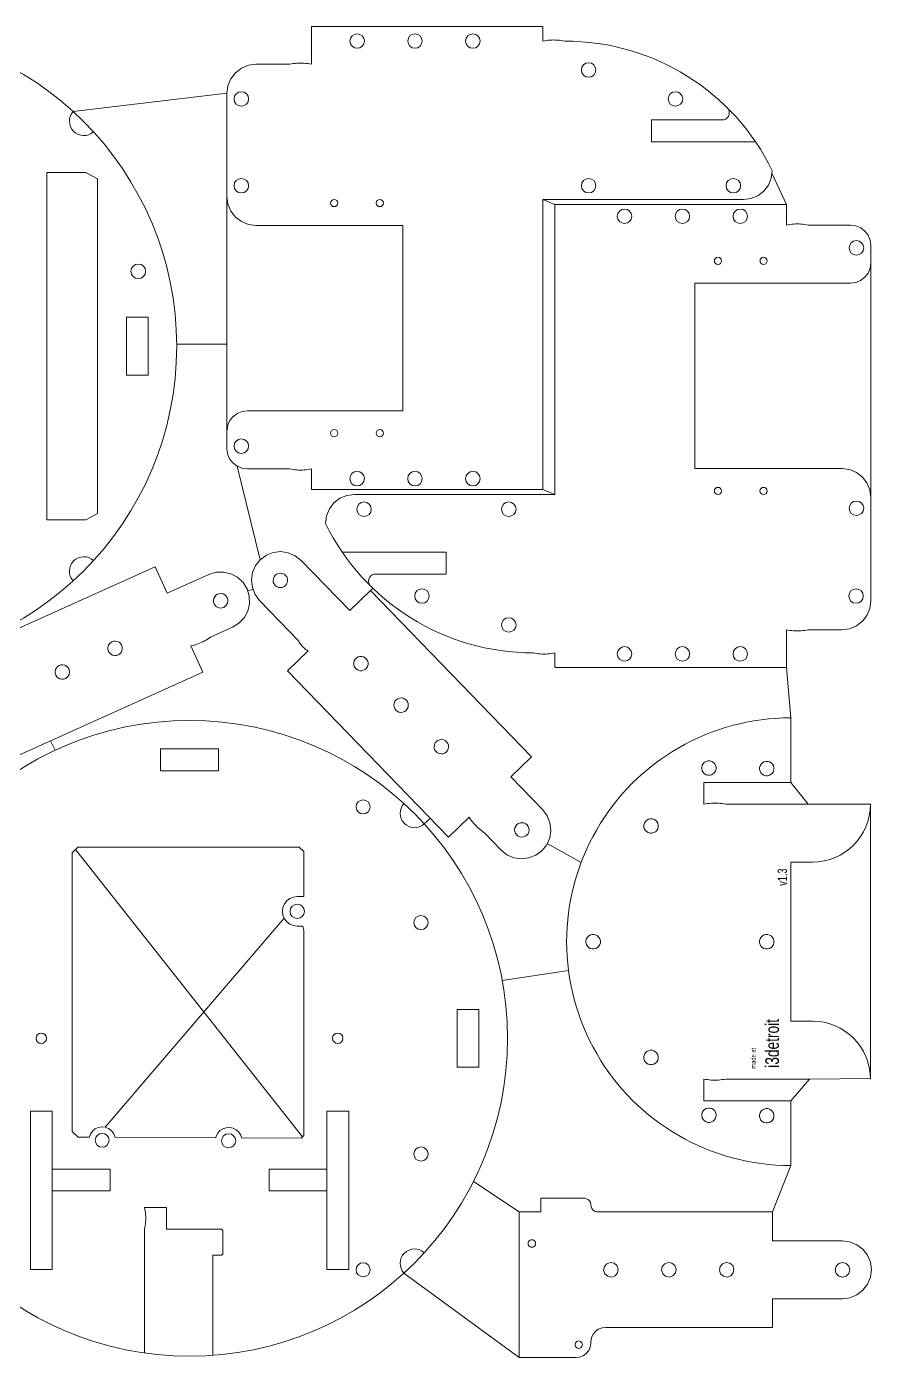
# Model space of a CAD drawing. Header units: millimetres. Extents: x 0 to 292, y 0 to 292.
# Drawn here: x 106.8 to 292.1, y 0 to 292.1 of the extents above; entities that cross this region are included whole.
import ezdxf

# ---------------------------------------------------------------- set-up
doc = ezdxf.new("R2010")
doc.units = ezdxf.units.MM
for name, color, linetype, lineweight in [('cutlines', 7, 'CONTINUOUS', 0), ('labels', 7, 'CONTINUOUS', 0), ('meddetails', 2, 'CONTINUOUS', 0), ('outlines', 3, 'CONTINUOUS', 0), ('smallholes', 7, 'CONTINUOUS', 0)]:
    doc.layers.add(name, color=color, linetype=linetype, lineweight=lineweight)
doc.styles.get("Standard").update_dxf_attribs({"font": 'txt', "width": 0.75})

msp = doc.modelspace()

# ---------------------------------------------------------------- linework, layer by layer
at = {"layer": 'cutlines'}
for p, q in [((150.7, 277.46), (116.96, 273.44)), ((270.29, 259.88), (273.45, 253.02)), ((220.03, 254.09), (222.65, 253.02)), ((139.68, 222.39), (150.7, 222.39)), ((152.93, 195.58), (158.02, 175.06)), ((220.03, 190.46), (222.65, 189.4)), ((156.46, 168.54), (155.24, 168.22)), ((182.23, 168.31), (182.71, 168.8)), ((273.45, 151.42), (274.41, 140.35)), ((113.01, 133.25), (112, 135.34)), ((194.01, 117.07), (195.3, 118.29)), ((117.46, 111.45), (167.27, 48.42)), ((228.43, 108.63), (220.99, 112.79)), ((163.28, 96.38), (123.99, 50.49)), ((211.1, 82.68), (225.65, 84.88)), ((112.35, 41.33), (112.35, 36.56)), ((172.65, 41.36), (172.65, 36.56)), ((274.41, 42.12), (270.38, 31.93)), ((214.81, 31.93), (204.77, 38.57)), ((214.81, 0), (189.55, 18.51))]:
    msp.add_line(p, q, dxfattribs=at)
at = {"layer": 'meddetails'}
for p, q in [((260.14, 271.78), (259.76, 271.62)), ((260.47, 272.03), (260.14, 271.78)), ((260.47, 274.28), (260.51, 274.22)), ((260.72, 272.36), (260.47, 272.03)), ((260.51, 274.22), (260.56, 274.18)), ((260.56, 274.18), (260.72, 273.95)), ((260.72, 273.95), (260.88, 273.56)), ((260.88, 272.74), (260.72, 272.36)), ((260.88, 273.56), (260.93, 273.15)), ((260.93, 273.15), (260.88, 272.74)), ((243.86, 271.57), (243.86, 266.79)), ((259.35, 271.57), (243.86, 271.57)), ((259.76, 271.62), (259.35, 271.57)), ((243.86, 266.79), (266.7, 266.79)), ((119.75, 260.02), (111.19, 260.02)), ((111.19, 260.02), (111.19, 183.82)), ((119.75, 260.02), (122.29, 258.62)), ((122.29, 185.23), (122.29, 258.62)), ((150.7, 254.76), (150.92, 253.12)), ((150.92, 253.12), (151.55, 251.59)), ((151.55, 251.59), (152.56, 250.27)), ((152.56, 250.27), (153.88, 249.26)), ((153.88, 249.26), (155.41, 248.63)), ((155.41, 248.63), (157.05, 248.41)), ((189.3, 248.41), (157.05, 248.41)), ((189.3, 207.76), (189.3, 248.41)), ((291.83, 239.05), (291.89, 239.53)), ((291.89, 239.53), (291.98, 240.21)), ((289.74, 236.33), (290.67, 237.04)), ((290.67, 237.04), (291.38, 237.97)), ((291.38, 237.97), (291.83, 239.05)), ((253.38, 235.73), (253.38, 195.07)), ((287.5, 235.73), (253.38, 235.73)), ((287.5, 235.73), (288.66, 235.88)), ((288.66, 235.88), (289.74, 236.33)), ((133.41, 228.27), (128.64, 228.27)), ((128.64, 228.27), (128.64, 215.57)), ((133.41, 215.57), (133.41, 228.27)), ((128.64, 215.57), (133.41, 215.57)), ((154.02, 207.61), (152.94, 207.16)), ((155.18, 207.76), (154.02, 207.61)), ((155.18, 207.76), (189.3, 207.76)), ((151.3, 205.52), (150.85, 204.44)), ((152.01, 206.45), (151.3, 205.52)), ((152.94, 207.16), (152.01, 206.45)), ((150.79, 203.96), (150.7, 203.28)), ((150.7, 203.28), (150.7, 199.44)), ((150.85, 204.44), (150.79, 203.96)), ((253.38, 195.07), (285.63, 195.07)), ((287.27, 194.86), (285.63, 195.07)), ((288.8, 194.22), (287.27, 194.86)), ((290.12, 193.21), (288.8, 194.22)), ((291.13, 191.9), (290.12, 193.21)), ((291.76, 190.37), (291.13, 191.9)), ((291.98, 188.72), (291.76, 190.37)), ((119.75, 183.82), (122.29, 185.23)), ((111.19, 183.82), (119.75, 183.82)), ((198.82, 176.7), (175.98, 176.7)), ((198.82, 171.92), (198.82, 176.7)), ((181.75, 170.33), (181.8, 170.74)), ((181.8, 169.92), (181.75, 170.33)), ((181.8, 170.74), (181.96, 171.13)), ((181.96, 169.54), (181.8, 169.92)), ((181.96, 171.13), (182.21, 171.46)), ((182.21, 171.46), (182.54, 171.71)), ((182.54, 171.71), (182.92, 171.87)), ((182.92, 171.87), (183.33, 171.92)), ((183.33, 171.92), (198.82, 171.92)), ((148.85, 133.53), (136.15, 133.53)), ((136.15, 133.53), (136.15, 128.75)), ((148.85, 128.75), (148.85, 133.53)), ((136.15, 128.75), (148.85, 128.75)), ((255.36, 121.39), (255.36, 126.16)), ((255.36, 126.16), (274.41, 126.16)), ((255.36, 121.39), (255.76, 121.47)), ((255.76, 121.47), (256.15, 121.53)), ((256.15, 121.53), (256.55, 121.58)), ((256.55, 121.58), (256.95, 121.61)), ((256.95, 121.61), (257.35, 121.64)), ((257.35, 121.64), (257.75, 121.64)), ((257.75, 121.64), (258.15, 121.64)), ((258.15, 121.64), (258.55, 121.61)), ((258.55, 121.61), (258.95, 121.58)), ((258.95, 121.58), (259.35, 121.53)), ((259.35, 121.53), (259.74, 121.47)), ((259.74, 121.47), (260.14, 121.39)), ((278.24, 121.39), (260.14, 121.39)), ((116.77, 110.75), (118.02, 112.01)), ((166.58, 112.01), (118.02, 112.01)), ((166.58, 112.01), (167.57, 111.01)), ((167.55, 101.12), (167.57, 111.01)), ((116.77, 110.75), (116.77, 49.57)), ((274.41, 108.69), (274.41, 73.79)), ((274.41, 108.69), (279.19, 108.69)), ((163, 98.73), (163.33, 99.51)), ((163.33, 99.51), (163.84, 100.18)), ((163.84, 100.18), (164.51, 100.69)), ((164.51, 100.69), (165.29, 101.01)), ((165.29, 101.01), (166.13, 101.12)), ((166.13, 101.12), (167.55, 101.12)), ((162.89, 97.89), (163, 98.73)), ((163, 97.05), (162.89, 97.89)), ((163.33, 96.27), (163, 97.05)), ((163.84, 95.61), (163.33, 96.27)), ((164.51, 95.09), (163.84, 95.61)), ((165.29, 94.77), (164.51, 95.09)), ((166.13, 94.66), (165.29, 94.77)), ((167.33, 94.66), (166.13, 94.66)), ((167.33, 94.66), (167.57, 93.62)), ((167.57, 48.72), (167.57, 93.62)), ((201.22, 76.37), (201.22, 63.67)), ((206, 76.37), (201.22, 76.37)), ((206, 63.67), (206, 76.37)), ((274.41, 73.79), (279.19, 73.79)), ((201.22, 63.67), (206, 63.67)), ((255.36, 61.09), (255.36, 56.31)), ((255.36, 61.09), (255.76, 61.01)), ((255.76, 61.01), (256.15, 60.95)), ((256.15, 60.95), (256.55, 60.9)), ((256.55, 60.9), (256.95, 60.86)), ((256.95, 60.86), (257.35, 60.84)), ((257.35, 60.84), (257.75, 60.84)), ((257.75, 60.84), (258.15, 60.84)), ((258.15, 60.84), (258.55, 60.86)), ((258.55, 60.86), (258.95, 60.9)), ((258.95, 60.9), (259.35, 60.95)), ((259.35, 60.95), (259.74, 61.01)), ((259.74, 61.01), (260.14, 61.09)), ((260.14, 61.09), (278.53, 61.09)), ((274.41, 56.31), (255.36, 56.31)), ((107.57, 54.02), (107.57, 19.25)), ((112.35, 54.02), (107.57, 54.02)), ((112.35, 41.33), (112.35, 54.02)), ((172.65, 41.33), (172.65, 54.02)), ((172.65, 54.02), (177.42, 54.02)), ((177.42, 54.02), (177.42, 19.25)), ((121.19, 49.64), (121.78, 50.13)), ((121.78, 50.13), (122.48, 50.44)), ((122.48, 50.44), (123.23, 50.57)), ((123.23, 50.57), (123.99, 50.49)), ((123.99, 50.49), (124.71, 50.22)), ((124.71, 50.22), (125.33, 49.77)), ((125.33, 49.77), (125.82, 49.18)), ((149.18, 49.76), (148.67, 49.2)), ((149.82, 50.18), (149.18, 49.76)), ((150.55, 50.41), (149.82, 50.18)), ((151.31, 50.45), (150.55, 50.41)), ((152.06, 50.3), (151.31, 50.45)), ((152.73, 49.95), (152.06, 50.3)), ((153.3, 49.44), (152.73, 49.95)), ((118.03, 48.3), (116.77, 49.57)), ((120.47, 48.3), (118.03, 48.3)), ((120.47, 48.3), (120.74, 49.02)), ((120.74, 49.02), (121.19, 49.64)), ((125.82, 49.18), (126.13, 48.48)), ((126.13, 48.48), (126.17, 48.28)), ((148.25, 48.17), (126.17, 48.28)), ((148.33, 48.52), (148.25, 48.17)), ((148.67, 49.2), (148.33, 48.52)), ((153.72, 48.8), (153.3, 49.44)), ((153.93, 48.15), (153.72, 48.8)), ((166.96, 48.1), (153.93, 48.15)), ((167.57, 48.72), (166.96, 48.1)), ((112.35, 41.33), (125.05, 41.33)), ((125.05, 41.33), (125.05, 36.56)), ((172.65, 41.33), (159.95, 41.33)), ((159.95, 41.33), (159.95, 36.56)), ((125.05, 36.56), (112.35, 36.56)), ((112.35, 19.25), (112.35, 36.56)), ((159.95, 36.56), (172.65, 36.56)), ((172.65, 19.25), (172.65, 36.56)), ((137.42, 32.89), (132.64, 32.89)), ((132.72, 32.49), (132.64, 32.89)), ((132.78, 32.1), (132.72, 32.49)), ((137.42, 28.11), (137.42, 32.89)), ((132.83, 31.7), (132.78, 32.1)), ((132.78, 28.9), (132.83, 29.3)), ((132.87, 31.3), (132.83, 31.7)), ((132.83, 29.3), (132.87, 29.7)), ((132.89, 30.9), (132.87, 31.3)), ((132.87, 29.7), (132.89, 30.1)), ((132.89, 30.5), (132.89, 30.9)), ((132.89, 30.1), (132.89, 30.5)), ((132.64, 28.11), (132.72, 28.51)), ((132.64, 28.11), (132.64, 0.96)), ((132.72, 28.51), (132.78, 28.9)), ((137.42, 28.11), (149.54, 28.11)), ((149.79, 27.86), (149.54, 28.11)), ((149.79, 27.86), (149.79, 22.67)), ((147.58, 22.42), (149.54, 22.42)), ((147.58, 22.42), (147.58, 0.42)), ((149.54, 22.42), (149.79, 22.67)), ((107.57, 19.25), (112.35, 19.25)), ((177.42, 19.25), (172.65, 19.25))]:
    msp.add_line(p, q, dxfattribs=at)
for centre, radius, start, end in [((119.29, 271.31), 3.16, 137.5013, 312.5029), ((119.29, 172.55), 3.16, 47.4971, 222.5029), ((191.87, 119.4), 3.16, 137.4971, 312.5029), ((279.19, 121.39), 12.7, 270, 0), ((279.19, 61.09), 12.7, 0, 90), ((191.87, 20.64), 3.16, 47.4971, 222.5029)]:
    msp.add_arc(centre, radius, start, end, dxfattribs=at)
at = {"layer": 'outlines', "color": 3}
for p, q in [((169.23, 292.06), (220.03, 292.06)), ((169.23, 283.81), (169.23, 292.06)), ((220.03, 288.88), (220.03, 292.06)), ((220.43, 288.95), (220.03, 288.88)), ((220.82, 289.02), (220.43, 288.95)), ((221.22, 289.07), (220.82, 289.02)), ((221.62, 289.1), (221.22, 289.07)), ((222.02, 289.12), (221.62, 289.1)), ((222.42, 289.13), (222.02, 289.12)), ((222.82, 289.12), (222.42, 289.13)), ((223.22, 289.1), (222.82, 289.12)), ((223.62, 289.07), (223.22, 289.1)), ((224.02, 289.02), (223.62, 289.07)), ((224.41, 288.95), (224.02, 289.02)), ((224.81, 288.88), (224.41, 288.95)), ((153.88, 282.96), (155.41, 283.59)), ((155.41, 283.59), (157.05, 283.81)), ((164.46, 283.81), (157.05, 283.81)), ((164.85, 283.89), (164.46, 283.81)), ((165.25, 283.95), (164.85, 283.89)), ((165.64, 284), (165.25, 283.95)), ((166.04, 284.03), (165.64, 284)), ((166.44, 284.05), (166.04, 284.03)), ((166.84, 284.06), (166.44, 284.05)), ((167.25, 284.05), (166.84, 284.06)), ((167.65, 284.03), (167.25, 284.05)), ((168.04, 284), (167.65, 284.03)), ((168.44, 283.95), (168.04, 284)), ((168.84, 283.89), (168.44, 283.95)), ((169.23, 283.81), (168.84, 283.89)), ((150.92, 279.1), (151.55, 280.63)), ((151.55, 280.63), (152.56, 281.95)), ((152.56, 281.95), (153.88, 282.96)), ((150.7, 277.46), (150.92, 279.1)), ((150.7, 254.76), (150.7, 277.46)), ((270.36, 260.44), (270.29, 259.88)), ((269.51, 257.26), (268.5, 255.95)), ((270.14, 258.8), (269.51, 257.26)), ((270.29, 259.88), (270.14, 258.8)), ((265.65, 254.31), (264.01, 254.09)), ((267.18, 254.94), (265.65, 254.31)), ((268.5, 255.95), (267.18, 254.94)), ((220.03, 254.09), (220.03, 190.46)), ((264.01, 254.09), (220.03, 254.09)), ((222.65, 253.02), (273.45, 253.02)), ((222.65, 189.4), (222.65, 253.02)), ((273.45, 248.5), (273.84, 248.58)), ((273.84, 248.58), (274.24, 248.64)), ((274.24, 248.64), (274.64, 248.69)), ((274.64, 248.69), (275.03, 248.73)), ((275.03, 248.73), (275.43, 248.75)), ((275.43, 248.75), (275.84, 248.76)), ((275.84, 248.76), (276.24, 248.75)), ((276.24, 248.75), (276.64, 248.73)), ((276.64, 248.73), (277.04, 248.69)), ((277.04, 248.69), (277.43, 248.64)), ((277.43, 248.64), (277.83, 248.58)), ((277.83, 248.58), (278.22, 248.5)), ((288.68, 248.35), (287.52, 248.5)), ((289.75, 247.9), (288.68, 248.35)), ((290.67, 247.2), (289.75, 247.9)), ((291.38, 246.27), (290.67, 247.2)), ((291.83, 245.2), (291.38, 246.27)), ((291.98, 244.05), (291.83, 245.2)), ((291.98, 240.21), (291.98, 244.05)), ((150.7, 199.44), (150.85, 198.29)), ((150.85, 198.29), (151.3, 197.21)), ((151.3, 197.21), (152.01, 196.29)), ((152.01, 196.29), (152.93, 195.58)), ((152.93, 195.58), (154, 195.14)), ((154, 195.14), (155.16, 194.99)), ((164.46, 194.99), (155.16, 194.99)), ((164.85, 194.91), (164.46, 194.99)), ((165.25, 194.84), (164.85, 194.91)), ((165.64, 194.8), (165.25, 194.84)), ((166.04, 194.76), (165.64, 194.8)), ((166.44, 194.74), (166.04, 194.76)), ((166.84, 194.73), (166.44, 194.74)), ((167.25, 194.74), (166.84, 194.73)), ((167.65, 194.76), (167.25, 194.74)), ((168.04, 194.8), (167.65, 194.76)), ((168.44, 194.84), (168.04, 194.8)), ((168.84, 194.91), (168.44, 194.84)), ((169.23, 194.99), (168.84, 194.91)), ((169.23, 194.99), (169.23, 190.46)), ((220.03, 190.46), (169.23, 190.46)), ((173.17, 186.22), (174.18, 187.54)), ((174.18, 187.54), (175.5, 188.55)), ((175.5, 188.55), (177.03, 189.18)), ((177.03, 189.18), (178.67, 189.4)), ((178.67, 189.4), (222.65, 189.4)), ((291.98, 188.72), (291.98, 166.03)), ((172.39, 183.61), (172.54, 184.69)), ((172.54, 184.69), (173.17, 186.22)), ((172.32, 183.05), (172.39, 183.61)), ((158.02, 175.06), (159.35, 176.04)), ((159.35, 176.04), (160.88, 176.65)), ((160.88, 176.65), (162.52, 176.84)), ((162.52, 176.84), (164.16, 176.6)), ((164.16, 176.6), (165.67, 175.94)), ((165.67, 175.94), (166.96, 174.92)), ((88.63, 152.68), (134.96, 173.51)), ((134.96, 173.51), (137.57, 167.72)), ((149.96, 172.36), (148.31, 172.31)), ((151.58, 171.98), (149.96, 172.36)), ((156.34, 172.25), (157, 173.77)), ((157, 173.77), (158.02, 175.06)), ((166.96, 174.92), (177.67, 163.89)), ((137.57, 167.72), (146.72, 171.84)), ((148.31, 172.31), (146.72, 171.84)), ((153.04, 171.2), (151.58, 171.98)), ((154.24, 170.06), (153.04, 171.2)), ((155.11, 168.65), (154.24, 170.06)), ((156.1, 170.62), (156.34, 172.25)), ((156.29, 168.98), (156.1, 170.62)), ((155.59, 167.06), (155.11, 168.65)), ((155.64, 165.4), (155.59, 167.06)), ((156.89, 167.45), (156.29, 168.98)), ((157.88, 166.12), (156.89, 167.45)), ((182.23, 168.31), (177.67, 163.89)), ((217.56, 131.81), (182.23, 168.31)), ((154.47, 162.33), (155.26, 163.79)), ((155.26, 163.79), (155.64, 165.4)), ((157.88, 166.12), (166.46, 157.22)), ((291.76, 164.38), (291.13, 162.85)), ((291.98, 166.03), (291.76, 164.38)), ((151.93, 160.25), (153.34, 161.13)), ((153.34, 161.13), (154.47, 162.33)), ((290.12, 161.54), (288.8, 160.53)), ((291.13, 162.85), (290.12, 161.54)), ((146.81, 157.86), (146.47, 157.64)), ((147.13, 158.09), (146.81, 157.86)), ((151.93, 160.25), (147.13, 158.09)), ((273.45, 159.68), (273.45, 151.42)), ((273.45, 159.68), (273.84, 159.6)), ((273.84, 159.6), (274.24, 159.54)), ((274.24, 159.54), (274.64, 159.49)), ((274.64, 159.49), (275.03, 159.45)), ((275.03, 159.45), (275.43, 159.43)), ((275.43, 159.43), (275.84, 159.42)), ((275.84, 159.42), (276.24, 159.43)), ((276.24, 159.43), (276.64, 159.45)), ((276.64, 159.45), (277.04, 159.49)), ((277.04, 159.49), (277.43, 159.54)), ((277.43, 159.54), (277.83, 159.6)), ((277.83, 159.6), (278.22, 159.68)), ((278.22, 159.68), (285.63, 159.68)), ((287.27, 159.89), (285.63, 159.68)), ((288.8, 160.53), (287.27, 159.89)), ((143.17, 156.23), (142.78, 156.14)), ((142.78, 156.14), (145.38, 150.35)), ((143.55, 156.33), (143.17, 156.23)), ((143.94, 156.45), (143.55, 156.33)), ((144.32, 156.58), (143.94, 156.45)), ((144.69, 156.73), (144.32, 156.58)), ((145.06, 156.88), (144.69, 156.73)), ((145.42, 157.05), (145.06, 156.88)), ((145.78, 157.24), (145.42, 157.05)), ((146.13, 157.43), (145.78, 157.24)), ((146.47, 157.64), (146.13, 157.43)), ((168.54, 155.06), (163.98, 150.64)), ((166.58, 156.99), (166.46, 157.22)), ((166.7, 156.77), (166.58, 156.99)), ((166.84, 156.55), (166.7, 156.77)), ((166.99, 156.35), (166.84, 156.55)), ((167.15, 156.15), (166.99, 156.35)), ((167.32, 155.96), (167.15, 156.15)), ((167.5, 155.78), (167.32, 155.96)), ((167.69, 155.62), (167.5, 155.78)), ((167.9, 155.46), (167.69, 155.62)), ((168.1, 155.31), (167.9, 155.46)), ((168.32, 155.18), (168.1, 155.31)), ((168.54, 155.06), (168.32, 155.18)), ((217.87, 154.61), (218.27, 154.53)), ((218.27, 154.53), (218.66, 154.47)), ((218.66, 154.47), (219.06, 154.42)), ((219.06, 154.42), (219.46, 154.38)), ((219.46, 154.38), (219.86, 154.36)), ((219.86, 154.36), (220.26, 154.36)), ((220.26, 154.36), (220.66, 154.36)), ((220.66, 154.36), (221.06, 154.38)), ((221.06, 154.38), (221.46, 154.42)), ((221.46, 154.42), (221.86, 154.47)), ((221.86, 154.47), (222.25, 154.53)), ((222.25, 154.53), (222.65, 154.61)), ((222.65, 154.61), (222.65, 151.42)), ((145.38, 150.35), (99.05, 129.51)), ((163.98, 150.64), (199.31, 114.14)), ((273.45, 151.42), (222.65, 151.42)), ((274.41, 126.16), (274.41, 140.35)), ((213, 127.39), (217.56, 131.81)), ((219.98, 120.18), (213, 127.39)), ((274.41, 126.16), (278.24, 121.39)), ((219.98, 120.18), (220.97, 118.85)), ((278.24, 121.39), (291.89, 121.39)), ((199.31, 114.14), (203.88, 118.56)), ((203.88, 118.56), (204.09, 118.22)), ((204.09, 118.22), (204.32, 117.89)), ((204.32, 117.89), (204.56, 117.57)), ((204.56, 117.57), (204.82, 117.26)), ((204.82, 117.26), (205.08, 116.96)), ((205.08, 116.96), (205.35, 116.67)), ((220.97, 118.85), (221.58, 117.31)), ((221.58, 117.31), (221.77, 115.66)), ((205.35, 116.67), (205.64, 116.38)), ((205.64, 116.38), (205.93, 116.11)), ((205.93, 116.11), (206.23, 115.85)), ((206.23, 115.85), (206.55, 115.6)), ((206.55, 115.6), (206.87, 115.36)), ((206.87, 115.36), (207.2, 115.13)), ((207.2, 115.13), (210.85, 111.35)), ((221.52, 114.02), (220.86, 112.5)), ((221.77, 115.66), (221.52, 114.02)), ((212.15, 110.32), (210.85, 111.35)), ((219.83, 111.2), (218.5, 110.22)), ((220.86, 112.5), (219.83, 111.2)), ((213.67, 109.66), (212.15, 110.32)), ((215.31, 109.42), (213.67, 109.66)), ((216.96, 109.61), (215.31, 109.42)), ((218.5, 110.22), (216.96, 109.61)), ((274.41, 56.31), (278.53, 61.09)), ((274.41, 56.31), (274.41, 42.12)), ((219.58, 34.92), (229.25, 34.91)), ((219.58, 31.93), (219.58, 34.92)), ((229.63, 34.81), (229.25, 34.91)), ((229.97, 34.61), (229.63, 34.81)), ((230.25, 34.33), (229.97, 34.61)), ((230.44, 34), (230.25, 34.33)), ((230.54, 33.62), (230.44, 34)), ((230.54, 33.62), (230.61, 33.04)), ((230.61, 33.04), (230.76, 32.68)), ((230.76, 32.68), (230.99, 32.37)), ((230.99, 32.37), (231.3, 32.13)), ((231.3, 32.13), (231.48, 32.04)), ((214.81, 0), (214.81, 31.93)), ((214.81, 31.93), (219.58, 31.93)), ((231.48, 32.04), (231.86, 31.94)), ((231.86, 31.94), (270.38, 31.93)), ((270.38, 25.58), (270.38, 31.93)), ((285.75, 25.58), (270.38, 25.58)), ((287.39, 25.36), (285.75, 25.58)), ((288.93, 24.73), (287.39, 25.36)), ((290.24, 23.72), (288.93, 24.73)), ((291.25, 22.4), (290.24, 23.72)), ((291.88, 20.87), (291.25, 22.4)), ((292.1, 19.23), (291.88, 20.87)), ((291.25, 16.05), (291.88, 17.58)), ((291.88, 17.58), (292.1, 19.23)), ((288.93, 13.73), (290.24, 14.74)), ((290.24, 14.74), (291.25, 16.05)), ((270.38, 6.53), (270.38, 12.88)), ((285.75, 12.88), (270.38, 12.88)), ((285.75, 12.88), (287.39, 13.09)), ((287.39, 13.09), (288.93, 13.73)), ((231.57, 5.7), (232.24, 6.18)), ((232.24, 6.18), (233.02, 6.47)), ((233.02, 6.47), (233.84, 6.55)), ((233.84, 6.55), (270.38, 6.53)), ((230.56, 3.05), (230.42, 2.24)), ((230.56, 3.49), (230.69, 4.3)), ((230.56, 3.05), (230.56, 3.49)), ((230.69, 4.3), (231.04, 5.06)), ((231.04, 5.06), (231.57, 5.7)), ((228.09, 0.07), (227.27, 0)), ((228.87, 0.36), (228.09, 0.07)), ((229.55, 0.84), (228.87, 0.36)), ((230.07, 1.48), (229.55, 0.84)), ((230.42, 2.24), (230.07, 1.48)), ((214.81, 0), (227.27, 0))]:
    msp.add_line(p, q, dxfattribs=at)
at = {"layer": 'outlines'}
for p, q in [((150.7, 254.76), (150.7, 199.44)), ((273.45, 253.02), (273.45, 248.5)), ((278.22, 248.5), (287.52, 248.5)), ((291.98, 188.72), (291.98, 240.21)), ((291.89, 61.09), (291.89, 121.39)), ((291.89, 61.17), (278.53, 61.09))]:
    msp.add_line(p, q, dxfattribs=at)
at = {"layer": 'outlines', "color": 3}
for centre in [(69.91, 221.92), (142.5, 70.02)]:
    msp.add_circle(centre, 69.77, dxfattribs=at)
at = {"layer": 'outlines'}
for centre, radius, start, end in [((224.98, 238.45), 50.42, 25.8521, 90.1983), ((217.9, 205.36), 50.75, 206.086, 269.9644)]:
    msp.add_arc(centre, radius, start, end, dxfattribs=at)
at = {"layer": 'outlines', "color": 3}
msp.add_arc((274.36, 91.23), 49.12, 89.9331, 270.0669, dxfattribs=at)
at = {"layer": 'smallholes', "color": 1}
for p, q in [((169.23, 292.06), (169.23, 292.06)), ((160.83, 170.55), (160.89, 170.96)), ((160.88, 170.14), (160.83, 170.55)), ((161.03, 169.75), (160.88, 170.14)), ((160.89, 170.96), (161.06, 171.34)), ((161.28, 169.42), (161.03, 169.75)), ((161.06, 171.34), (161.32, 171.66)), ((161.6, 169.16), (161.28, 169.42)), ((161.32, 171.66), (161.65, 171.91)), ((161.65, 171.91), (162.04, 172.06)), ((162.04, 172.06), (162.45, 172.11)), ((162.45, 172.11), (162.86, 172.04)), ((162.86, 172.04), (163.24, 171.88)), ((163.24, 171.88), (163.56, 171.62)), ((163.78, 169.7), (163.52, 169.38)), ((163.56, 171.62), (163.81, 171.29)), ((163.95, 170.08), (163.78, 169.7)), ((163.81, 171.29), (163.96, 170.9)), ((164.01, 170.49), (163.95, 170.08)), ((163.96, 170.9), (164.01, 170.49)), ((147.83, 166.58), (147.74, 166.17)), ((148.01, 166.95), (147.83, 166.58)), ((148.29, 167.25), (148.01, 166.95)), ((148.64, 167.48), (148.29, 167.25)), ((149.03, 167.61), (148.64, 167.48)), ((149.45, 167.63), (149.03, 167.61)), ((149.85, 167.54), (149.45, 167.63)), ((150.22, 167.35), (149.85, 167.54)), ((150.53, 167.07), (150.22, 167.35)), ((150.76, 166.73), (150.53, 167.07)), ((150.88, 166.33), (150.76, 166.73)), ((161.98, 168.99), (161.6, 169.16)), ((162.39, 168.93), (161.98, 168.99)), ((162.8, 168.98), (162.39, 168.93)), ((163.19, 169.13), (162.8, 168.98)), ((163.52, 169.38), (163.19, 169.13)), ((147.74, 166.17), (147.76, 165.76)), ((147.76, 165.76), (147.89, 165.36)), ((147.89, 165.36), (148.11, 165.02)), ((148.11, 165.02), (148.42, 164.74)), ((148.42, 164.74), (148.79, 164.55)), ((148.79, 164.55), (149.2, 164.46)), ((149.2, 164.46), (149.61, 164.48)), ((149.61, 164.48), (150, 164.61)), ((150, 164.61), (150.35, 164.84)), ((150.35, 164.84), (150.63, 165.14)), ((150.63, 165.14), (150.82, 165.51)), ((150.82, 165.51), (150.9, 165.92)), ((150.9, 165.92), (150.88, 166.33)), ((124.66, 156.16), (124.57, 155.75)), ((124.57, 155.75), (124.59, 155.34)), ((124.59, 155.34), (124.72, 154.95)), ((124.85, 156.53), (124.66, 156.16)), ((124.72, 154.95), (124.95, 154.6)), ((125.13, 156.84), (124.85, 156.53)), ((125.47, 157.06), (125.13, 156.84)), ((125.87, 157.19), (125.47, 157.06)), ((126.28, 157.21), (125.87, 157.19)), ((126.69, 157.12), (126.28, 157.21)), ((127.06, 156.94), (126.69, 157.12)), ((127.36, 156.66), (127.06, 156.94)), ((127.59, 156.31), (127.36, 156.66)), ((127.46, 154.73), (127.65, 155.1)), ((127.72, 155.92), (127.59, 156.31)), ((127.65, 155.1), (127.74, 155.5)), ((127.74, 155.5), (127.72, 155.92)), ((114.29, 151.98), (113.89, 151.85)), ((114.7, 152), (114.29, 151.98)), ((115.1, 151.92), (114.7, 152)), ((115.47, 151.73), (115.1, 151.92)), ((124.95, 154.6), (125.26, 154.32)), ((125.26, 154.32), (125.62, 154.13)), ((125.62, 154.13), (126.03, 154.05)), ((126.03, 154.05), (126.44, 154.07)), ((126.44, 154.07), (126.84, 154.19)), ((126.84, 154.19), (127.19, 154.42)), ((127.19, 154.42), (127.46, 154.73)), ((178.51, 152.48), (178.62, 152.88)), ((178.51, 152.07), (178.51, 152.48)), ((178.62, 151.67), (178.51, 152.07)), ((178.62, 152.88), (178.83, 153.24)), ((178.83, 153.24), (179.13, 153.53)), ((179.13, 153.53), (179.49, 153.74)), ((179.49, 153.74), (179.89, 153.84)), ((179.89, 153.84), (180.3, 153.84)), ((180.3, 153.84), (180.7, 153.73)), ((180.7, 153.73), (181.06, 153.52)), ((181.06, 153.52), (181.35, 153.23)), ((181.35, 153.23), (181.56, 152.87)), ((181.66, 152.05), (181.55, 151.65)), ((181.56, 152.87), (181.66, 152.47)), ((181.66, 152.47), (181.66, 152.05)), ((113.08, 150.95), (112.99, 150.55)), ((112.99, 150.55), (113.01, 150.13)), ((113.01, 150.13), (113.14, 149.74)), ((113.27, 151.32), (113.08, 150.95)), ((113.14, 149.74), (113.36, 149.39)), ((113.54, 151.63), (113.27, 151.32)), ((113.36, 149.39), (113.67, 149.11)), ((113.89, 151.85), (113.54, 151.63)), ((113.67, 149.11), (114.04, 148.92)), ((114.86, 148.86), (115.25, 148.99)), ((115.25, 148.99), (115.6, 149.21)), ((115.78, 151.45), (115.47, 151.73)), ((115.6, 149.21), (115.88, 149.52)), ((116.01, 151.1), (115.78, 151.45)), ((115.88, 149.52), (116.07, 149.89)), ((116.13, 150.71), (116.01, 151.1)), ((116.07, 149.89), (116.16, 150.29)), ((116.16, 150.29), (116.13, 150.71)), ((178.82, 151.31), (178.62, 151.67)), ((179.11, 151.01), (178.82, 151.31)), ((179.47, 150.8), (179.11, 151.01)), ((179.87, 150.69), (179.47, 150.8)), ((180.28, 150.69), (179.87, 150.69)), ((180.68, 150.8), (180.28, 150.69)), ((181.04, 151), (180.68, 150.8)), ((181.34, 151.29), (181.04, 151)), ((181.55, 151.65), (181.34, 151.29)), ((114.04, 148.92), (114.45, 148.84)), ((114.45, 148.84), (114.86, 148.86)), ((187.33, 143.2), (187.4, 143.61)), ((187.37, 142.79), (187.33, 143.2)), ((187.4, 143.61), (187.57, 143.99)), ((187.57, 143.99), (187.84, 144.31)), ((187.84, 144.31), (188.18, 144.55)), ((188.18, 144.55), (188.57, 144.69)), ((188.57, 144.69), (188.98, 144.73)), ((188.98, 144.73), (189.39, 144.66)), ((189.39, 144.66), (189.76, 144.49)), ((189.76, 144.49), (190.08, 144.22)), ((190.08, 144.22), (190.32, 143.88)), ((190.32, 143.88), (190.47, 143.49)), ((190.47, 143.49), (190.5, 143.08)), ((187.51, 142.4), (187.37, 142.79)), ((187.75, 142.06), (187.51, 142.4)), ((188.07, 141.8), (187.75, 142.06)), ((188.45, 141.62), (188.07, 141.8)), ((188.86, 141.56), (188.45, 141.62)), ((189.27, 141.59), (188.86, 141.56)), ((189.66, 141.74), (189.27, 141.59)), ((190, 141.98), (189.66, 141.74)), ((190.26, 142.3), (190, 141.98)), ((190.43, 142.67), (190.26, 142.3)), ((190.5, 143.08), (190.43, 142.67)), ((196.16, 134.08), (196.23, 134.48)), ((196.23, 134.48), (196.41, 134.86)), ((196.41, 134.86), (196.67, 135.18)), ((196.67, 135.18), (197.01, 135.42)), ((197.01, 135.42), (197.4, 135.56)), ((197.4, 135.56), (197.81, 135.6)), ((197.81, 135.6), (198.22, 135.53)), ((198.22, 135.53), (198.6, 135.36)), ((198.6, 135.36), (198.91, 135.1)), ((198.91, 135.1), (199.15, 134.76)), ((199.15, 134.76), (199.3, 134.37)), ((199.3, 134.37), (199.34, 133.96)), ((196.2, 133.66), (196.16, 134.08)), ((196.35, 133.27), (196.2, 133.66)), ((196.59, 132.94), (196.35, 133.27)), ((196.91, 132.67), (196.59, 132.94)), ((197.28, 132.5), (196.91, 132.67)), ((197.69, 132.43), (197.28, 132.5)), ((198.1, 132.47), (197.69, 132.43)), ((198.49, 132.61), (198.1, 132.47)), ((198.83, 132.85), (198.49, 132.61)), ((199.09, 133.17), (198.83, 132.85)), ((199.27, 133.55), (199.09, 133.17)), ((199.34, 133.96), (199.27, 133.55)), ((254.88, 129.56), (255, 129.96)), ((254.88, 129.15), (254.88, 129.56)), ((254.98, 128.74), (254.88, 129.15)), ((255.18, 128.38), (254.98, 128.74)), ((255, 129.96), (255.21, 130.31)), ((255.21, 130.31), (255.51, 130.6)), ((255.51, 130.6), (255.87, 130.81)), ((255.87, 130.81), (256.27, 130.91)), ((256.27, 130.91), (256.68, 130.9)), ((256.68, 130.9), (257.08, 130.79)), ((257.08, 130.79), (257.44, 130.58)), ((257.44, 130.58), (257.73, 130.28)), ((257.91, 128.7), (257.7, 128.35)), ((257.73, 130.28), (257.93, 129.92)), ((258.03, 129.1), (257.91, 128.7)), ((257.93, 129.92), (258.03, 129.52)), ((258.03, 129.52), (258.03, 129.1)), ((267.58, 129.46), (267.7, 129.86)), ((267.58, 129.04), (267.58, 129.46)), ((267.68, 128.64), (267.58, 129.04)), ((267.88, 128.28), (267.68, 128.64)), ((267.7, 129.86), (267.91, 130.21)), ((267.91, 130.21), (268.21, 130.5)), ((268.21, 130.5), (268.57, 130.7)), ((268.57, 130.7), (268.97, 130.81)), ((268.97, 130.81), (269.38, 130.8)), ((269.38, 130.8), (269.78, 130.69)), ((269.78, 130.69), (270.14, 130.48)), ((270.14, 130.48), (270.43, 130.18)), ((270.61, 128.6), (270.4, 128.25)), ((270.43, 130.18), (270.63, 129.82)), ((270.73, 129), (270.61, 128.6)), ((270.63, 129.82), (270.73, 129.42)), ((270.73, 129.42), (270.73, 129)), ((255.47, 128.09), (255.18, 128.38)), ((255.83, 127.87), (255.47, 128.09)), ((256.23, 127.76), (255.83, 127.87)), ((256.64, 127.76), (256.23, 127.76)), ((257.04, 127.86), (256.64, 127.76)), ((257.4, 128.06), (257.04, 127.86)), ((257.7, 128.35), (257.4, 128.06)), ((268.17, 127.98), (267.88, 128.28)), ((268.53, 127.77), (268.17, 127.98)), ((268.93, 127.66), (268.53, 127.77)), ((269.34, 127.65), (268.93, 127.66)), ((269.74, 127.76), (269.34, 127.65)), ((270.1, 127.96), (269.74, 127.76)), ((270.4, 128.25), (270.1, 127.96)), ((214.07, 116.61), (214.34, 116.93)), ((214.34, 116.93), (214.67, 117.17)), ((214.67, 117.17), (215.06, 117.31)), ((215.06, 117.31), (215.48, 117.35)), ((215.48, 117.35), (215.88, 117.28)), ((215.88, 117.28), (216.26, 117.11)), ((216.26, 117.11), (216.58, 116.84)), ((216.58, 116.84), (216.82, 116.51)), ((242.18, 116.86), (242.3, 117.26)), ((242.18, 116.45), (242.18, 116.86)), ((242.3, 117.26), (242.51, 117.61)), ((242.51, 117.61), (242.81, 117.9)), ((242.81, 117.9), (243.17, 118.11)), ((243.17, 118.11), (243.57, 118.21)), ((243.57, 118.21), (243.98, 118.2)), ((243.98, 118.2), (244.38, 118.09)), ((244.38, 118.09), (244.74, 117.88)), ((244.74, 117.88), (245.03, 117.58)), ((245.03, 117.58), (245.23, 117.22)), ((245.23, 117.22), (245.33, 116.82)), ((213.83, 115.83), (213.9, 116.23)), ((213.87, 115.41), (213.83, 115.83)), ((214.01, 115.02), (213.87, 115.41)), ((213.9, 116.23), (214.07, 116.61)), ((214.25, 114.69), (214.01, 115.02)), ((214.57, 114.42), (214.25, 114.69)), ((214.95, 114.25), (214.57, 114.42)), ((215.36, 114.18), (214.95, 114.25)), ((215.77, 114.22), (215.36, 114.18)), ((216.16, 114.36), (215.77, 114.22)), ((216.5, 114.6), (216.16, 114.36)), ((216.76, 114.92), (216.5, 114.6)), ((216.93, 115.3), (216.76, 114.92)), ((216.82, 116.51), (216.96, 116.12)), ((217, 115.71), (216.93, 115.3)), ((216.96, 116.12), (217, 115.71)), ((242.28, 116.04), (242.18, 116.45)), ((242.48, 115.68), (242.28, 116.04)), ((242.77, 115.39), (242.48, 115.68)), ((243.13, 115.17), (242.77, 115.39)), ((243.53, 115.06), (243.13, 115.17)), ((243.94, 115.06), (243.53, 115.06)), ((244.34, 115.16), (243.94, 115.06)), ((244.7, 115.36), (244.34, 115.16)), ((245, 115.65), (244.7, 115.36)), ((245.21, 116), (245, 115.65)), ((245.33, 116.4), (245.21, 116)), ((245.33, 116.82), (245.33, 116.4)), ((229.48, 91.46), (229.6, 91.86)), ((229.48, 91.05), (229.48, 91.46)), ((229.58, 90.64), (229.48, 91.05)), ((229.78, 90.28), (229.58, 90.64)), ((229.6, 91.86), (229.81, 92.21)), ((229.81, 92.21), (230.11, 92.5)), ((230.11, 92.5), (230.47, 92.71)), ((230.47, 92.71), (230.87, 92.81)), ((230.87, 92.81), (231.28, 92.8)), ((231.28, 92.8), (231.68, 92.69)), ((231.68, 92.69), (232.04, 92.48)), ((232.04, 92.48), (232.33, 92.18)), ((232.51, 90.6), (232.3, 90.25)), ((232.33, 92.18), (232.53, 91.82)), ((232.63, 91), (232.51, 90.6)), ((232.53, 91.82), (232.63, 91.42)), ((232.63, 91.42), (232.63, 91)), ((267.58, 91.46), (267.7, 91.86)), ((267.58, 91.05), (267.58, 91.46)), ((267.68, 90.64), (267.58, 91.05)), ((267.88, 90.28), (267.68, 90.64)), ((267.7, 91.86), (267.91, 92.21)), ((267.91, 92.21), (268.21, 92.5)), ((268.21, 92.5), (268.57, 92.71)), ((268.57, 92.71), (268.97, 92.81)), ((268.97, 92.81), (269.38, 92.8)), ((269.38, 92.8), (269.78, 92.69)), ((269.78, 92.69), (270.14, 92.48)), ((270.14, 92.48), (270.43, 92.18)), ((270.61, 90.6), (270.4, 90.25)), ((270.43, 92.18), (270.63, 91.82)), ((270.73, 91), (270.61, 90.6)), ((270.63, 91.82), (270.73, 91.42)), ((270.73, 91.42), (270.73, 91)), ((230.07, 89.99), (229.78, 90.28)), ((230.43, 89.77), (230.07, 89.99)), ((230.83, 89.66), (230.43, 89.77)), ((231.24, 89.66), (230.83, 89.66)), ((231.64, 89.76), (231.24, 89.66)), ((232, 89.96), (231.64, 89.76)), ((232.3, 90.25), (232, 89.96)), ((268.17, 89.99), (267.88, 90.28)), ((268.53, 89.77), (268.17, 89.99)), ((268.93, 89.66), (268.53, 89.77)), ((269.34, 89.66), (268.93, 89.66)), ((269.74, 89.76), (269.34, 89.66)), ((270.1, 89.96), (269.74, 89.76)), ((270.4, 90.25), (270.1, 89.96)), ((242.81, 67.1), (243.17, 67.31)), ((243.17, 67.31), (243.57, 67.41)), ((243.57, 67.41), (243.98, 67.4)), ((243.98, 67.4), (244.38, 67.29)), ((244.38, 67.29), (244.74, 67.08)), ((242.18, 66.06), (242.3, 66.46)), ((242.18, 65.65), (242.18, 66.06)), ((242.28, 65.24), (242.18, 65.65)), ((242.48, 64.88), (242.28, 65.24)), ((242.3, 66.46), (242.51, 66.81)), ((242.77, 64.59), (242.48, 64.88)), ((242.51, 66.81), (242.81, 67.1)), ((243.13, 64.37), (242.77, 64.59)), ((243.53, 64.26), (243.13, 64.37)), ((243.94, 64.26), (243.53, 64.26)), ((244.34, 64.36), (243.94, 64.26)), ((244.7, 64.56), (244.34, 64.36)), ((245, 64.85), (244.7, 64.56)), ((244.74, 67.08), (245.03, 66.78)), ((245.21, 65.2), (245, 64.85)), ((245.03, 66.78), (245.23, 66.42)), ((245.33, 65.6), (245.21, 65.2)), ((245.23, 66.42), (245.33, 66.02)), ((245.33, 66.02), (245.33, 65.6)), ((254.88, 53.36), (255, 53.76)), ((254.88, 52.95), (254.88, 53.36)), ((254.98, 52.54), (254.88, 52.95)), ((255, 53.76), (255.21, 54.11)), ((255.21, 54.11), (255.51, 54.4)), ((255.51, 54.4), (255.87, 54.61)), ((255.87, 54.61), (256.27, 54.71)), ((256.27, 54.71), (256.68, 54.7)), ((256.68, 54.7), (257.08, 54.59)), ((257.08, 54.59), (257.44, 54.38)), ((257.44, 54.38), (257.73, 54.08)), ((257.73, 54.08), (257.93, 53.72)), ((258.03, 52.9), (257.91, 52.5)), ((257.93, 53.72), (258.03, 53.32)), ((258.03, 53.32), (258.03, 52.9)), ((267.58, 53.26), (267.7, 53.66)), ((267.58, 52.84), (267.58, 53.26)), ((267.68, 52.44), (267.58, 52.84)), ((267.7, 53.66), (267.91, 54.01)), ((267.91, 54.01), (268.21, 54.3)), ((268.21, 54.3), (268.43, 54.43)), ((268.43, 54.43), (268.57, 54.5)), ((268.57, 54.5), (268.97, 54.61)), ((268.97, 54.61), (269.38, 54.6)), ((269.38, 54.6), (269.78, 54.49)), ((269.78, 54.49), (270.14, 54.28)), ((270.14, 54.28), (270.43, 53.98)), ((270.43, 53.98), (270.63, 53.62)), ((270.73, 52.8), (270.61, 52.4)), ((270.63, 53.62), (270.73, 53.22)), ((270.73, 53.22), (270.73, 52.8)), ((255.18, 52.18), (254.98, 52.54)), ((255.47, 51.89), (255.18, 52.18)), ((255.83, 51.67), (255.47, 51.89)), ((256.23, 51.56), (255.83, 51.67)), ((256.64, 51.56), (256.23, 51.56)), ((257.04, 51.66), (256.64, 51.56)), ((257.4, 51.86), (257.04, 51.66)), ((257.7, 52.15), (257.4, 51.86)), ((257.91, 52.5), (257.7, 52.15)), ((267.88, 52.08), (267.68, 52.44)), ((268.17, 51.78), (267.88, 52.08)), ((268.53, 51.57), (268.17, 51.78)), ((268.93, 51.46), (268.53, 51.57)), ((269.34, 51.45), (268.93, 51.46)), ((269.74, 51.56), (269.34, 51.45)), ((270.1, 51.76), (269.74, 51.56)), ((270.35, 52), (270.1, 51.76)), ((270.4, 52.05), (270.35, 52)), ((270.61, 52.4), (270.4, 52.05)), ((216.79, 24.99), (216.82, 25.2)), ((216.82, 24.78), (216.79, 24.99)), ((216.82, 25.2), (216.9, 25.4)), ((216.9, 24.58), (216.82, 24.78)), ((216.9, 25.4), (217.03, 25.56)), ((217.03, 24.41), (216.9, 24.58)), ((217.03, 25.56), (217.2, 25.69)), ((217.2, 24.28), (217.03, 24.41)), ((217.2, 25.69), (217.39, 25.77)), ((217.39, 24.2), (217.2, 24.28)), ((217.39, 25.77), (217.6, 25.8)), ((217.6, 24.18), (217.39, 24.2)), ((217.6, 25.8), (217.81, 25.77)), ((217.81, 24.2), (217.6, 24.18)), ((217.81, 25.77), (218.01, 25.69)), ((218.01, 24.28), (217.81, 24.2)), ((218.01, 25.69), (218.18, 25.56)), ((218.18, 24.41), (218.01, 24.28)), ((218.18, 25.56), (218.31, 25.4)), ((218.31, 24.58), (218.18, 24.41)), ((218.31, 25.4), (218.39, 25.2)), ((218.39, 24.78), (218.31, 24.58)), ((218.39, 25.2), (218.41, 24.99)), ((218.41, 24.99), (218.39, 24.78)), ((234.05, 20.55), (233.51, 19.92)), ((234.83, 20.82), (234.05, 20.55)), ((235.65, 20.67), (234.83, 20.82)), ((236.27, 20.13), (235.65, 20.67)), ((246.75, 20.55), (246.21, 19.92)), ((247.53, 20.82), (246.75, 20.55)), ((248.35, 20.67), (247.53, 20.82)), ((248.97, 20.13), (248.35, 20.67)), ((259.45, 20.55), (258.91, 19.92)), ((260.23, 20.82), (259.45, 20.55)), ((261.05, 20.67), (260.23, 20.82)), ((261.67, 20.13), (261.05, 20.67)), ((284.95, 20.61), (284.36, 20.03)), ((285.75, 20.83), (284.95, 20.61)), ((286.55, 20.61), (285.75, 20.83)), ((287.14, 20.03), (286.55, 20.61)), ((233.51, 19.92), (233.35, 19.11)), ((233.35, 19.11), (233.63, 18.33)), ((233.63, 18.33), (234.25, 17.79)), ((234.25, 17.79), (235.07, 17.63)), ((235.07, 17.63), (235.85, 17.9)), ((235.85, 17.9), (236.39, 18.53)), ((236.55, 19.35), (236.27, 20.13)), ((236.39, 18.53), (236.55, 19.35)), ((246.21, 19.92), (246.05, 19.11)), ((246.05, 19.11), (246.33, 18.33)), ((246.33, 18.33), (246.95, 17.79)), ((246.95, 17.79), (247.77, 17.63)), ((247.77, 17.63), (248.55, 17.9)), ((248.55, 17.9), (249.09, 18.53)), ((249.25, 19.35), (248.97, 20.13)), ((249.09, 18.53), (249.25, 19.35)), ((258.91, 19.92), (258.75, 19.11)), ((258.75, 19.11), (259.03, 18.33)), ((259.03, 18.33), (259.65, 17.79)), ((259.65, 17.79), (260.47, 17.63)), ((260.47, 17.63), (261.25, 17.9)), ((261.25, 17.9), (261.79, 18.53)), ((261.95, 19.35), (261.67, 20.13)), ((261.79, 18.53), (261.95, 19.35)), ((284.36, 20.03), (284.16, 19.23)), ((284.16, 19.23), (284.36, 18.43)), ((284.36, 18.43), (284.95, 17.84)), ((284.95, 17.84), (285.75, 17.63)), ((285.75, 17.63), (286.55, 17.84)), ((286.55, 17.84), (287.14, 18.43)), ((287.35, 19.23), (287.14, 20.03)), ((287.14, 18.43), (287.35, 19.23)), ((227.08, 2.79), (227.1, 3)), ((227.1, 3), (227.18, 3.2)), ((227.18, 3.2), (227.31, 3.36)), ((227.31, 3.36), (227.48, 3.49)), ((227.48, 3.49), (227.68, 3.57)), ((227.68, 3.57), (227.89, 3.6)), ((227.89, 3.6), (228.1, 3.57)), ((228.1, 3.57), (228.3, 3.49)), ((228.3, 3.49), (228.46, 3.36)), ((228.46, 3.36), (228.59, 3.2)), ((228.59, 3.2), (228.67, 3)), ((228.67, 3), (228.7, 2.79)), ((227.1, 2.58), (227.08, 2.79)), ((227.18, 2.38), (227.1, 2.58)), ((227.31, 2.21), (227.18, 2.38)), ((227.48, 2.09), (227.31, 2.21)), ((227.68, 2), (227.48, 2.09)), ((227.89, 1.98), (227.68, 2)), ((228.1, 2), (227.89, 1.98)), ((228.3, 2.09), (228.1, 2)), ((228.46, 2.21), (228.3, 2.09)), ((228.59, 2.38), (228.46, 2.21)), ((228.67, 2.58), (228.59, 2.38)), ((228.7, 2.79), (228.67, 2.58))]:
    msp.add_line(p, q, dxfattribs=at)
for centre, radius in [((179.27, 288.89), 1.58), ((191.97, 288.89), 1.58), ((204.66, 288.89), 1.59), ((230.06, 282.54), 1.59), ((153.86, 276.19), 1.59), ((249.11, 276.19), 1.59), ((249.11, 276.19), 1.59), ((153.86, 257.14), 1.59), ((230.06, 257.14), 1.59), ((261.81, 257.14), 1.59), ((174.24, 253.34), 0.787), ((184.24, 253.34), 0.787), ((237.94, 250.43), 1.59), ((250.64, 250.43), 1.59), ((263.34, 250.43), 1.59), ((288.82, 243.5), 1.59), ((131.25, 238.36), 1.6), ((258.44, 240.65), 0.787), ((268.45, 240.65), 0.787), ((153.86, 199.99), 1.59), ((174.23, 202.84), 0.787), ((184.24, 202.84), 0.787), ((179.26, 192.85), 1.59), ((191.96, 192.85), 1.59), ((204.66, 192.85), 1.59), ((258.44, 190.15), 0.787), ((268.44, 190.15), 0.787), ((180.79, 186.14), 1.59), ((212.54, 186.14), 1.59), ((288.82, 186.35), 1.59), ((193.49, 167.09), 1.59), ((288.74, 167.09), 1.59), ((212.54, 160.74), 1.59), ((237.94, 154.39), 1.59), ((250.64, 154.39), 1.59), ((263.34, 154.39), 1.59), ((180.58, 120.82), 1.55), ((166.13, 97.89), 1.57), ((193.28, 95.42), 1.55), ((109.96, 70.02), 1.14), ((175.01, 70.02), 1.14), ((123.33, 47.64), 1.52), ((151.08, 47.54), 1.55), ((193.28, 44.62), 1.55), ((180.58, 19.22), 1.55)]:
    msp.add_circle(centre, radius, dxfattribs=at)

# ---------------------------------------------------------------- texts
at = {"layer": 'labels', "width": 100, "attachment_point": 1, "rotation": 90}
for s, insert, char_height in [('v1.3', (271.57, 103.5), 2), ('i3detroit', (268.82, 63.56), 3), ('made at', (265.7, 63.38), 1)]:
    msp.add_mtext(s, dxfattribs=dict(at, insert=insert, char_height=char_height))

doc.saveas('drawing.dxf')
